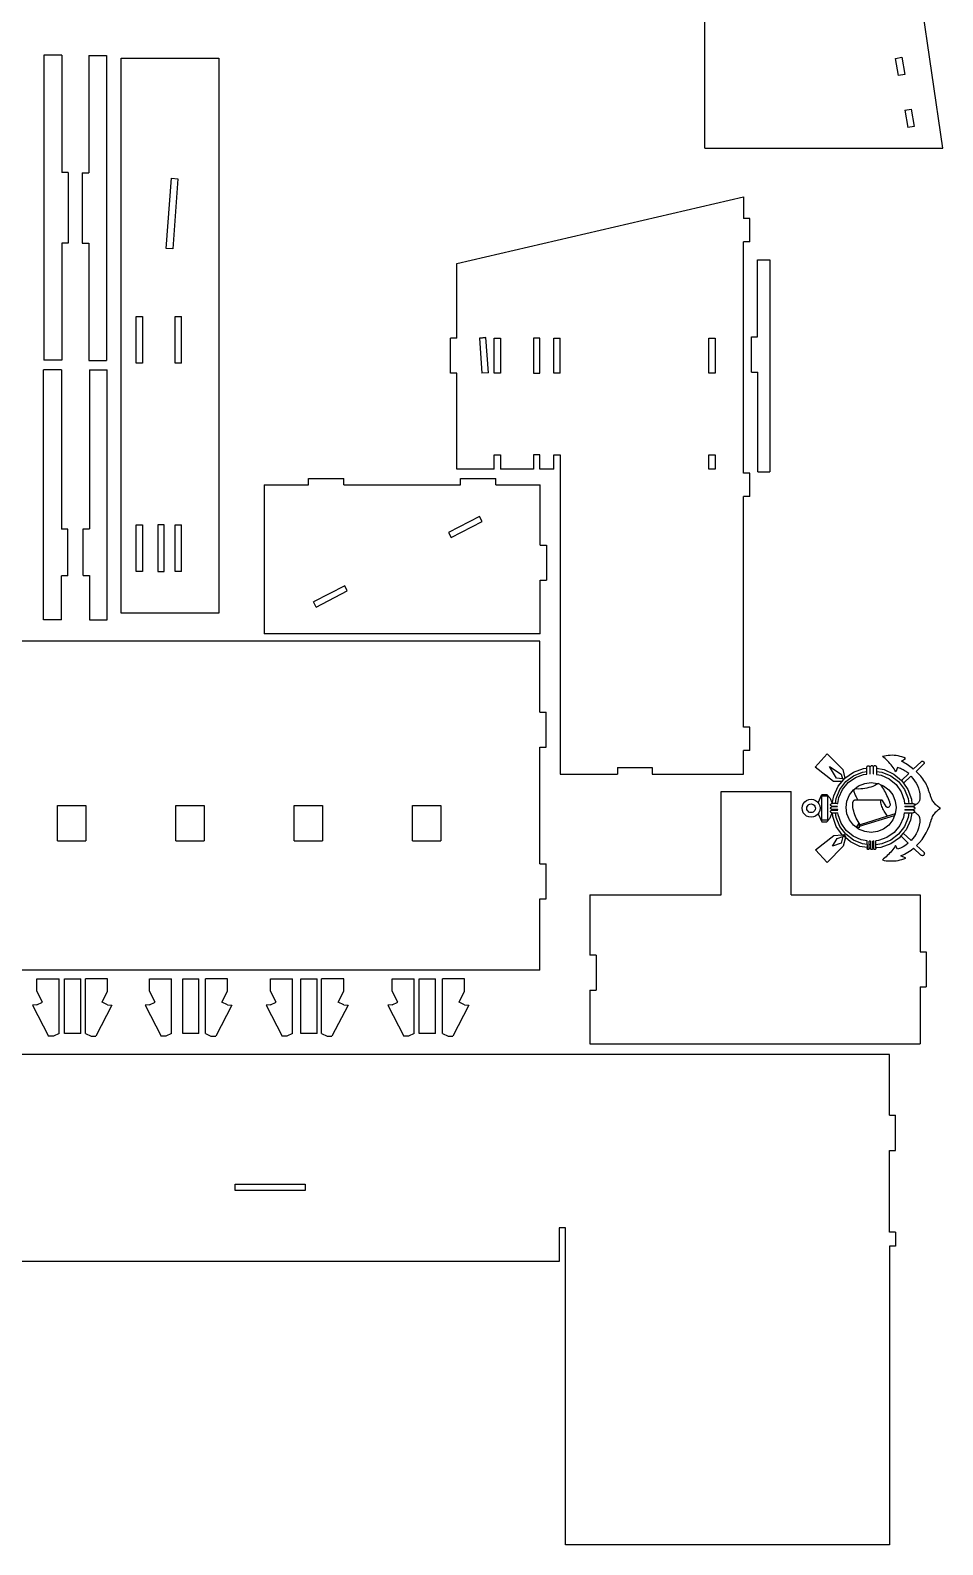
# Model space of a CAD drawing. Extents: x -1378 to 1378, y -734 to 734.
# Drawn here: x 457 to 765, y -39 to 472 of the extents above; entities that cross this region are included whole.
import ezdxf

# ---------------------------------------------------------------- set-up
doc = ezdxf.new("R2010")
doc.units = 0
doc.header["$MEASUREMENT"] = 0
doc.layers.get('0').update_dxf_attribs({"linetype": 'CONTINUOUS'})

msp = doc.modelspace()

# ---------------------------------------------------------------- linework, layer by layer
for p, q in [((764.79, 431.86), (724.47, 710.81)), ((684.57, 431.86), (684.57, 613.04)), ((467.7, 463.16), (461.65, 463.16)), ((461.65, 463.16), (461.65, 360.29)), ((467.7, 463.16), (467.7, 423.56)), ((476.8, 463.08), (476.8, 423.47)), ((476.8, 463.08), (482.84, 463.08)), ((482.84, 463.08), (482.84, 360.21)), ((487.76, 274.95), (487.76, 462.21)), ((487.76, 462.21), (520.73, 462.21)), ((520.73, 462.21), (520.73, 274.95)), ((748.91, 462.11), (751.02, 462.49)), ((749.94, 456.27), (748.91, 462.11)), ((751.02, 462.49), (752.06, 456.65)), ((752.06, 456.65), (749.94, 456.27)), ((752.01, 444.6), (754.12, 444.97)), ((752.01, 444.6), (753.05, 438.76)), ((754.12, 444.97), (755.16, 439.14)), ((755.16, 439.14), (753.05, 438.76)), ((684.57, 431.86), (764.79, 431.86)), ((469.84, 423.56), (467.7, 423.56)), ((469.84, 423.56), (469.84, 399.81)), ((474.66, 423.47), (474.66, 399.73)), ((474.66, 423.47), (476.8, 423.47)), ((502.97, 397.96), (504.71, 421.64)), ((504.71, 421.64), (506.89, 421.48)), ((506.89, 421.48), (505.15, 397.8)), ((600.96, 392.9), (697.66, 415.42)), ((697.66, 415.42), (697.66, 408.04)), ((699.75, 408.04), (697.66, 408.04)), ((699.75, 400.17), (699.75, 408.04)), ((469.84, 399.81), (467.7, 399.81)), ((467.7, 399.81), (467.7, 360.29)), ((474.66, 399.73), (476.8, 399.73)), ((476.8, 399.73), (476.8, 360.21)), ((697.66, 322.2), (697.66, 400.17)), ((699.75, 400.17), (697.66, 400.17)), ((505.15, 397.8), (502.97, 397.96)), ((702.36, 394.11), (706.45, 394.11)), ((702.39, 368.14), (702.36, 394.11)), ((706.45, 394.11), (706.45, 322.6)), ((600.96, 367.73), (600.96, 392.9)), ((492.79, 359.28), (492.79, 375)), ((492.79, 375), (494.91, 375)), ((494.91, 375), (494.91, 359.28)), ((505.98, 359.28), (505.98, 375)), ((505.98, 375), (508.11, 375)), ((508.11, 359.28), (508.11, 375)), ((700.36, 356.24), (700.35, 368.14)), ((700.35, 368.14), (702.39, 368.14)), ((600.96, 367.73), (598.83, 367.73)), ((598.83, 355.86), (598.83, 367.73)), ((610.73, 367.88), (608.55, 367.72)), ((608.55, 367.72), (610.73, 367.88)), ((608.55, 367.72), (609.42, 355.85)), ((611.6, 356.01), (610.73, 367.88)), ((610.73, 367.88), (610.73, 367.88)), ((613.58, 355.86), (613.58, 367.73)), ((613.58, 367.73), (615.7, 367.73)), ((615.7, 367.73), (615.7, 355.86)), ((628.9, 367.73), (626.77, 367.73)), ((626.77, 367.73), (626.77, 355.86)), ((628.9, 355.86), (628.9, 367.73)), ((633.67, 355.86), (633.67, 367.73)), ((633.67, 367.73), (635.81, 367.73)), ((635.81, 355.86), (635.81, 367.73)), ((685.95, 355.86), (685.95, 367.73)), ((685.95, 367.73), (688.05, 367.73)), ((688.05, 367.73), (688.05, 355.86)), ((467.7, 360.29), (461.65, 360.29)), ((476.8, 360.21), (482.84, 360.21)), ((494.91, 359.28), (492.79, 359.28)), ((508.11, 359.28), (505.98, 359.28)), ((467.59, 356.98), (461.54, 356.98)), ((461.54, 272.65), (461.54, 356.98)), ((467.59, 356.98), (467.59, 303.29)), ((477.05, 357.03), (477.05, 303.33)), ((477.05, 357.03), (483.09, 357.03)), ((483.09, 272.69), (483.09, 357.03)), ((600.96, 355.86), (598.83, 355.86)), ((600.96, 323.55), (600.96, 355.86)), ((611.6, 356.01), (609.42, 355.85)), ((615.7, 355.86), (613.58, 355.86)), ((626.77, 355.86), (628.9, 355.86)), ((635.81, 355.86), (633.67, 355.86)), ((688.05, 355.86), (685.95, 355.86)), ((700.36, 356.24), (702.44, 356.24)), ((702.49, 322.6), (702.44, 356.24)), ((613.58, 323.55), (613.58, 328.29)), ((613.58, 328.29), (615.7, 328.29)), ((615.7, 328.29), (615.7, 323.55)), ((628.9, 328.29), (626.77, 328.29)), ((626.77, 328.29), (626.77, 323.55)), ((628.9, 323.55), (628.9, 328.29)), ((633.67, 328.29), (635.81, 328.29)), ((633.67, 323.55), (633.67, 328.29)), ((635.81, 328.29), (635.81, 220.62)), ((685.95, 323.55), (685.95, 328.29)), ((685.95, 328.29), (688.05, 328.29)), ((688.05, 328.29), (688.05, 323.55)), ((613.58, 323.55), (600.96, 323.55)), ((626.77, 323.55), (615.7, 323.55)), ((633.67, 323.55), (628.9, 323.55)), ((688.05, 323.55), (685.95, 323.55)), ((699.75, 322.2), (697.66, 322.2)), ((699.75, 314.33), (699.75, 322.2)), ((702.45, 322.6), (702.49, 322.6)), ((702.49, 322.6), (706.45, 322.6)), ((535.98, 318.24), (550.93, 318.24)), ((535.98, 318.24), (535.98, 267.95)), ((550.93, 318.24), (550.93, 320.37)), ((550.93, 320.37), (562.79, 320.37)), ((562.79, 318.24), (562.79, 320.37)), ((562.79, 318.24), (602.2, 318.24)), ((602.2, 318.24), (602.2, 320.37)), ((602.2, 320.37), (614.07, 320.37)), ((614.07, 318.24), (614.07, 320.37)), ((614.07, 318.24), (629.01, 318.24)), ((629.01, 297.83), (629.01, 318.24)), ((697.66, 236.51), (697.66, 314.33)), ((699.75, 314.33), (697.66, 314.33)), ((608.63, 307.58), (598.13, 302.17)), ((609.52, 305.86), (608.63, 307.58)), ((469.72, 303.29), (467.59, 303.29)), ((469.72, 287.57), (469.72, 303.29)), ((474.91, 303.33), (477.05, 303.33)), ((474.91, 287.61), (474.91, 303.33)), ((492.79, 288.98), (492.79, 304.7)), ((492.79, 304.7), (494.91, 304.7)), ((494.91, 304.7), (494.91, 288.98)), ((500.09, 304.7), (500.09, 288.98)), ((502.27, 304.7), (500.09, 304.7)), ((502.27, 288.98), (502.27, 304.7)), ((505.98, 288.98), (505.98, 304.7)), ((505.98, 304.7), (508.11, 304.7)), ((508.11, 288.98), (508.11, 304.7)), ((598.13, 302.17), (599.02, 300.44)), ((599.02, 300.44), (609.52, 305.86)), ((629.01, 297.83), (631.22, 297.83)), ((631.22, 297.83), (631.22, 286.02)), ((469.72, 287.57), (467.59, 287.57)), ((467.59, 272.65), (467.59, 287.57)), ((474.91, 287.61), (477.05, 287.61)), ((477.05, 287.61), (477.05, 272.69)), ((494.91, 288.98), (492.79, 288.98)), ((500.09, 288.98), (502.27, 288.98)), ((508.11, 288.98), (505.98, 288.98)), ((563.13, 284.12), (552.64, 278.71)), ((553.52, 276.99), (564.02, 282.4)), ((564.02, 282.4), (563.13, 284.12)), ((629.01, 267.95), (629.01, 286.02)), ((629.01, 286.02), (631.22, 286.02)), ((553.52, 276.99), (552.64, 278.71)), ((467.59, 272.65), (461.54, 272.65)), ((477.05, 272.69), (483.09, 272.69)), ((520.73, 274.95), (487.76, 274.95)), ((629.01, 267.95), (535.98, 267.95)), ((628.95, 265.5), (315.66, 265.5)), ((628.95, 241.51), (628.95, 265.5)), ((628.95, 241.51), (631.08, 241.51)), ((631.08, 229.7), (631.08, 241.51)), ((699.75, 236.51), (697.66, 236.51)), ((699.75, 228.56), (699.75, 236.51)), ((628.95, 229.7), (631.08, 229.7)), ((628.95, 190.32), (628.95, 229.7)), ((697.66, 220.62), (697.66, 228.56)), ((699.75, 228.56), (697.66, 228.56)), ((721.77, 222.92), (725.86, 227.42)), ((725.86, 227.42), (731.08, 222.13)), ((745.12, 226.71), (744.47, 226.55)), ((744.93, 226.21), (744.47, 226.55)), ((745.38, 225.85), (744.93, 226.21)), ((745.77, 226.83), (745.12, 226.71)), ((745.81, 225.47), (745.38, 225.85)), ((746.44, 226.91), (745.77, 226.83)), ((746.23, 225.07), (745.81, 225.47)), ((746.64, 224.66), (746.23, 225.07)), ((747.1, 226.95), (746.44, 226.91)), ((747.77, 226.96), (747.1, 226.95)), ((748.44, 226.92), (747.77, 226.96)), ((749.1, 226.85), (748.44, 226.92)), ((749.76, 226.73), (749.1, 226.85)), ((750.41, 226.58), (749.76, 226.73)), ((751.05, 226.4), (750.41, 226.58)), ((750.85, 225.03), (752.3, 225.91)), ((751.34, 224.76), (750.85, 225.03)), ((751.68, 226.17), (751.05, 226.4)), ((752.3, 225.91), (751.68, 226.17)), ((757.53, 224.81), (757.65, 224.9)), ((757.65, 224.9), (757.8, 224.96)), ((757.8, 224.96), (757.96, 224.97)), ((757.96, 224.97), (758.11, 224.95)), ((758.11, 224.95), (758.26, 224.89)), ((758.26, 224.89), (758.38, 224.79)), ((635.81, 220.62), (655.08, 220.62)), ((655.08, 222.82), (666.82, 222.82)), ((655.08, 222.82), (655.08, 220.62)), ((666.82, 222.82), (666.82, 220.62)), ((666.82, 220.62), (697.66, 220.62)), ((728.01, 218.18), (721.77, 222.92)), ((726.57, 223.16), (730.52, 220.62)), ((728.99, 219.22), (726.57, 223.16)), ((730.52, 220.62), (730.98, 219.06)), ((731.08, 222.13), (731.79, 219.2)), ((731.83, 219.23), (734.74, 221.27)), ((732.13, 218.07), (734.72, 220.06)), ((734.72, 220.06), (737.75, 221.31)), ((734.74, 221.27), (738.07, 222.48)), ((735.35, 219.46), (738.14, 220.49)), ((737.75, 221.31), (739.24, 221.51)), ((738.07, 222.48), (739.24, 222.58)), ((738.14, 220.49), (739.24, 220.59)), ((739.24, 222.96), (739.25, 223.08)), ((739.24, 222.58), (739.24, 222.96)), ((739.24, 221.51), (739.24, 222.58)), ((739.24, 220.59), (739.24, 221.51)), ((739.25, 223.08), (739.3, 223.19)), ((739.3, 223.19), (739.38, 223.29)), ((739.38, 223.29), (739.48, 223.37)), ((739.48, 223.37), (739.59, 223.42)), ((739.59, 223.42), (739.71, 223.43)), ((739.71, 223.43), (739.84, 223.42)), ((739.84, 223.42), (739.95, 223.37)), ((739.95, 223.37), (740.05, 223.29)), ((740.05, 223.29), (740.13, 223.19)), ((740.13, 223.19), (740.17, 223.08)), ((740.17, 223.08), (740.19, 222.96)), ((740.19, 222.96), (740.19, 222.66)), ((740.19, 222.66), (740.39, 222.67)), ((740.19, 222.66), (740.19, 221.63)), ((740.19, 221.63), (740.39, 221.66)), ((740.19, 221.63), (740.19, 220.68)), ((740.19, 220.68), (740.39, 220.7)), ((740.39, 223.02), (740.41, 223.14)), ((740.39, 222.67), (740.39, 223.02)), ((740.39, 221.66), (740.39, 222.67)), ((740.39, 220.7), (740.39, 221.66)), ((740.41, 223.14), (740.46, 223.25)), ((740.46, 223.25), (740.53, 223.35)), ((740.53, 223.35), (740.63, 223.43)), ((740.63, 223.43), (740.75, 223.48)), ((740.75, 223.48), (740.87, 223.49)), ((740.87, 223.49), (740.99, 223.48)), ((740.99, 223.48), (741.11, 223.43)), ((741.11, 223.43), (741.2, 223.35)), ((741.2, 223.35), (741.28, 223.25)), ((741.28, 223.25), (741.33, 223.14)), ((741.33, 223.14), (741.34, 223.02)), ((741.34, 223.02), (741.34, 222.76)), ((741.34, 222.76), (741.48, 222.77)), ((741.34, 222.76), (741.34, 221.69)), ((741.34, 221.69), (741.34, 220.73)), ((741.34, 221.69), (741.48, 221.68)), ((741.34, 220.73), (741.48, 220.7)), ((741.34, 220.73), (741.34, 220.7)), ((741.48, 223.02), (741.49, 223.14)), ((741.48, 222.77), (741.48, 223.02)), ((741.48, 221.68), (741.48, 222.77)), ((741.48, 220.7), (741.48, 221.68)), ((741.49, 223.14), (741.54, 223.25)), ((741.54, 223.25), (741.62, 223.35)), ((741.62, 223.35), (741.71, 223.43)), ((741.71, 223.43), (741.83, 223.48)), ((741.83, 223.48), (741.95, 223.49)), ((741.95, 223.49), (742.07, 223.48)), ((742.07, 223.48), (742.19, 223.43)), ((742.19, 223.43), (742.29, 223.35)), ((742.29, 223.35), (742.36, 223.25)), ((742.36, 223.25), (742.41, 223.14)), ((742.41, 223.14), (742.43, 223.02)), ((742.43, 223.02), (742.43, 222.63)), ((742.43, 222.63), (742.43, 221.55)), ((742.43, 222.63), (745.11, 222.16)), ((742.43, 221.55), (742.43, 220.54)), ((742.43, 221.55), (744.24, 221.31)), ((742.43, 220.54), (744.05, 220.26)), ((744.05, 220.26), (746.76, 219.01)), ((744.24, 221.31), (747.27, 220.06)), ((745.11, 222.16), (748.32, 220.65)), ((747.02, 224.24), (746.64, 224.66)), ((747.4, 223.8), (747.02, 224.24)), ((747.27, 220.06), (749.87, 218.07)), ((747.75, 223.34), (747.4, 223.8)), ((748.09, 222.87), (747.75, 223.34)), ((748.4, 222.39), (748.09, 222.87)), ((748.32, 220.65), (750.87, 218.51)), ((748.7, 221.9), (748.4, 222.39)), ((748.98, 221.4), (748.7, 221.9)), ((749.5, 222.82), (748.98, 221.4)), ((749.85, 222.72), (749.5, 222.82)), ((750.19, 222.6), (749.85, 222.72)), ((750.53, 222.47), (750.19, 222.6)), ((750.86, 222.33), (750.53, 222.47)), ((751.19, 222.18), (750.86, 222.33)), ((753.33, 220.84), (750.87, 218.51)), ((751.51, 222.02), (751.19, 222.18)), ((751.82, 224.47), (751.34, 224.76)), ((751.83, 221.85), (751.51, 222.02)), ((751.61, 217.55), (754.1, 219.91)), ((752.29, 224.17), (751.82, 224.47)), ((752.14, 221.66), (751.83, 221.85)), ((752.45, 221.47), (752.14, 221.66)), ((752.76, 223.86), (752.29, 224.17)), ((752.75, 221.27), (752.45, 221.47)), ((753.04, 221.06), (752.75, 221.27)), ((753.22, 223.55), (752.76, 223.86)), ((753.33, 220.84), (753.04, 221.06)), ((753.68, 223.23), (753.22, 223.55)), ((754.13, 222.89), (753.68, 223.23)), ((754.1, 219.91), (754.16, 219.86)), ((754.57, 222.55), (754.13, 222.89)), ((754.16, 219.86), (754.77, 219.14)), ((754.88, 222.31), (754.57, 222.55)), ((757.53, 224.81), (754.88, 222.31)), ((755.81, 221.52), (758.35, 223.93)), ((755.86, 221.48), (755.81, 221.52)), ((756.27, 221.1), (755.86, 221.48)), ((756.68, 220.71), (756.27, 221.1)), ((757.08, 220.3), (756.68, 220.71)), ((757.45, 219.87), (757.08, 220.3)), ((757.81, 219.43), (757.45, 219.87)), ((758.45, 224.06), (758.35, 223.93)), ((758.38, 224.79), (758.47, 224.66)), ((758.52, 224.2), (758.45, 224.06)), ((758.47, 224.66), (758.53, 224.51)), ((758.54, 224.36), (758.52, 224.2)), ((758.53, 224.51), (758.54, 224.36)), ((690.1, 214.71), (713.67, 214.71)), ((690.1, 179.91), (690.1, 214.71)), ((713.67, 179.91), (713.67, 214.71)), ((730.94, 218.18), (728.01, 218.18)), ((728.03, 213.3), (729.54, 216.52)), ((728.88, 212.44), (730.13, 215.47)), ((730.98, 219.06), (728.99, 219.22)), ((729.54, 216.52), (730.94, 218.18)), ((729.76, 212.75), (731.01, 215.45)), ((730.13, 215.47), (732.13, 218.07)), ((730.94, 218.18), (731.79, 219.2)), ((731.01, 215.45), (732.91, 217.74)), ((731.79, 219.2), (731.83, 219.23)), ((732.91, 217.74), (735.35, 219.46)), ((733.36, 213.57), (734.7, 215.32)), ((734.7, 215.32), (735.14, 215.66)), ((734.7, 215.32), (734.79, 215.02)), ((734.79, 215.02), (734.88, 214.72)), ((734.88, 214.72), (734.98, 214.43)), ((735.14, 215.66), (736.45, 216.66)), ((735.83, 215.6), (735.14, 215.66)), ((736.52, 215.59), (735.83, 215.6)), ((736.45, 216.66), (738.48, 217.5)), ((737.21, 215.61), (736.52, 215.59)), ((737.9, 215.66), (737.21, 215.61)), ((738.58, 215.76), (737.9, 215.66)), ((738.48, 217.5), (740.66, 217.79)), ((739.26, 215.89), (738.58, 215.76)), ((739.93, 216.05), (739.26, 215.89)), ((740.59, 216.25), (739.93, 216.05)), ((741.24, 216.49), (740.59, 216.25)), ((740.66, 217.79), (742.84, 217.5)), ((741.87, 216.76), (741.24, 216.49)), ((742.49, 217.06), (741.87, 216.76)), ((743.09, 217.4), (742.49, 217.06)), ((742.84, 217.5), (743.09, 217.4)), ((743.09, 217.4), (743.93, 217.05)), ((743.93, 217.05), (744.88, 216.66)), ((744.26, 216.55), (743.93, 217.05)), ((744.58, 216.04), (744.26, 216.55)), ((744.89, 215.52), (744.58, 216.04)), ((744.88, 216.66), (746.62, 215.32)), ((745.18, 215), (744.89, 215.52)), ((745.46, 214.47), (745.18, 215)), ((746.62, 215.32), (747.96, 213.57)), ((746.76, 219.01), (749.05, 217.11)), ((749.05, 217.11), (750.77, 214.67)), ((749.87, 218.07), (751.86, 215.47)), ((750.77, 214.67), (751.8, 211.88)), ((750.87, 218.51), (751.04, 218.37)), ((751.04, 218.37), (751.61, 217.55)), ((751.61, 217.55), (753.07, 215.45)), ((751.86, 215.47), (753.12, 212.44)), ((753.07, 215.45), (754.28, 212.12)), ((754.77, 219.14), (755.32, 218.37)), ((755.32, 218.37), (755.81, 217.57)), ((755.81, 217.57), (756.24, 216.72)), ((756.24, 216.72), (756.59, 215.84)), ((756.59, 215.84), (756.87, 214.94)), ((756.87, 214.94), (756.93, 214.7)), ((756.93, 214.7), (756.99, 214.46)), ((758.15, 218.98), (757.81, 219.43)), ((758.47, 218.51), (758.15, 218.98)), ((758.77, 218.03), (758.47, 218.51)), ((759.05, 217.53), (758.77, 218.03)), ((759.31, 217.03), (759.05, 217.53)), ((759.55, 216.51), (759.31, 217.03)), ((759.77, 215.99), (759.55, 216.51)), ((759.96, 215.45), (759.77, 215.99)), ((760.05, 215.18), (759.96, 215.45)), ((760.15, 214.9), (760.05, 215.18)), ((760.24, 214.63), (760.15, 214.9)), ((760.34, 214.35), (760.24, 214.63)), ((466.31, 210.01), (475.85, 210.01)), ((466.31, 198.08), (466.31, 210.01)), ((475.85, 210.01), (475.85, 198.08)), ((506.2, 198.08), (506.2, 210.01)), ((506.2, 210.01), (515.74, 210.01)), ((515.74, 210.01), (515.74, 198.08)), ((546.08, 198.08), (546.08, 210.01)), ((546.08, 210.01), (555.62, 210.01)), ((555.62, 210.01), (555.62, 198.08)), ((585.96, 198.08), (585.96, 210.01)), ((585.96, 210.01), (595.5, 210.01)), ((595.5, 210.01), (595.5, 198.08)), ((717.37, 209.11), (717.48, 209.89)), ((717.48, 209.89), (717.78, 210.63)), ((717.78, 210.63), (718.27, 211.26)), ((718.27, 211.26), (718.9, 211.74)), ((718.9, 211.74), (719.63, 212.05)), ((719, 209.49), (719.15, 209.84)), ((719.15, 209.84), (719.38, 210.15)), ((719.38, 210.15), (719.68, 210.38)), ((719.63, 212.05), (720.42, 212.15)), ((719.68, 210.38), (720.04, 210.53)), ((720.04, 210.53), (720.42, 210.58)), ((720.42, 212.15), (721.21, 212.05)), ((720.42, 210.58), (720.8, 210.53)), ((720.8, 210.53), (721.16, 210.38)), ((721.16, 210.38), (721.46, 210.15)), ((721.21, 212.05), (721.94, 211.74)), ((721.46, 210.15), (721.69, 209.84)), ((721.69, 209.84), (721.84, 209.49)), ((721.94, 211.74), (722.57, 211.26)), ((722.57, 211.26), (722.82, 210.94)), ((722.82, 210.94), (723.99, 213.76)), ((722.82, 210.94), (723.06, 210.63)), ((723.06, 210.63), (723.36, 209.89)), ((723.36, 209.89), (723.47, 209.11)), ((723.99, 213.76), (725.73, 213.76)), ((724.04, 213.25), (725.98, 213.25)), ((724.04, 205.03), (724.04, 213.25)), ((725.73, 213.76), (725.94, 213.55)), ((725.94, 213.55), (726.14, 213.33)), ((725.98, 213.25), (725.98, 205.03)), ((726.14, 213.33), (726.33, 213.11)), ((726.33, 213.11), (726.51, 212.87)), ((726.51, 212.87), (726.68, 212.63)), ((726.68, 212.63), (726.83, 212.37)), ((726.83, 212.37), (726.97, 212.11)), ((726.97, 212.11), (727.1, 211.84)), ((726.99, 210.3), (727.01, 210.41)), ((726.99, 210.18), (726.99, 210.3)), ((727.03, 210.06), (726.99, 210.18)), ((727.01, 210.41), (727.06, 210.52)), ((727.1, 209.96), (727.03, 210.06)), ((727.06, 210.52), (727.14, 210.61)), ((727.1, 211.84), (727.21, 211.57)), ((727.19, 209.88), (727.1, 209.96)), ((727.1, 209.43), (727.18, 209.49)), ((727.14, 210.61), (727.24, 210.68)), ((727.18, 209.49), (727.28, 209.53)), ((727.29, 209.83), (727.19, 209.88)), ((727.21, 211.57), (727.31, 211.29)), ((727.24, 210.68), (727.35, 210.72)), ((727.28, 209.53), (727.38, 209.55)), ((727.41, 209.81), (727.29, 209.83)), ((727.31, 211.29), (727.4, 211.01)), ((727.35, 210.72), (727.47, 210.72)), ((727.41, 209.81), (727.38, 209.55)), ((728.5, 209.59), (727.38, 209.55)), ((727.4, 211.01), (727.47, 210.72)), ((727.41, 209.81), (728.53, 209.81)), ((727.57, 210.72), (727.47, 210.72)), ((727.57, 210.72), (728.03, 213.3)), ((728.65, 210.67), (727.57, 210.72)), ((728.5, 209.59), (728.53, 209.81)), ((729.27, 209.62), (728.5, 209.59)), ((728.53, 209.81), (729.26, 209.81)), ((728.65, 210.67), (728.88, 212.44)), ((729.26, 210.65), (728.65, 210.67)), ((729.26, 210.65), (729.4, 210.65)), ((729.27, 209.62), (729.26, 209.81)), ((729.4, 210.65), (729.76, 212.75)), ((732.24, 209.36), (732.52, 211.54)), ((732.52, 211.54), (733.36, 213.57)), ((734.44, 210.8), (734.45, 210.93)), ((734.44, 210.68), (734.44, 210.8)), ((734.47, 210.04), (734.44, 210.68)), ((734.45, 210.93), (734.48, 211.05)), ((734.53, 209.4), (734.47, 210.04)), ((734.48, 211.05), (734.51, 211.17)), ((734.51, 211.17), (734.56, 211.28)), ((734.56, 211.28), (734.62, 211.39)), ((734.62, 211.39), (734.69, 211.5)), ((734.69, 211.5), (734.76, 211.6)), ((734.76, 211.6), (734.85, 211.69)), ((734.85, 211.69), (734.94, 211.77)), ((734.94, 211.77), (735.04, 211.85)), ((734.98, 214.43), (735.08, 214.14)), ((735.04, 211.85), (735.14, 211.91)), ((735.08, 214.14), (735.19, 213.85)), ((735.14, 211.91), (736.16, 211.91)), ((735.19, 213.85), (735.31, 213.56)), ((735.31, 213.56), (735.44, 213.28)), ((735.44, 213.28), (735.57, 213)), ((735.57, 213), (735.71, 212.72)), ((735.71, 212.72), (735.85, 212.45)), ((735.85, 212.45), (736, 212.18)), ((736, 212.18), (736.16, 211.91)), ((736.16, 211.91), (743.93, 211.91)), ((743.88, 211.59), (743.89, 211.67)), ((743.88, 211.5), (743.88, 211.59)), ((743.88, 211.42), (743.88, 211.5)), ((743.88, 211.34), (743.88, 211.42)), ((743.88, 211.26), (743.88, 211.34)), ((743.89, 211.17), (743.88, 211.26)), ((743.89, 211.67), (743.9, 211.75)), ((743.9, 211.09), (743.89, 211.17)), ((743.9, 211.75), (743.92, 211.83)), ((743.92, 211.01), (743.9, 211.09)), ((743.92, 211.83), (743.93, 211.91)), ((743.93, 210.93), (743.92, 211.01)), ((743.93, 211.91), (743.98, 211.94)), ((744.04, 210.51), (743.93, 210.93)), ((743.98, 211.94), (744.03, 211.96)), ((744.03, 211.96), (744.08, 211.97)), ((744.16, 210.1), (744.04, 210.51)), ((744.08, 211.97), (744.13, 211.97)), ((744.13, 211.97), (744.19, 211.96)), ((744.3, 209.7), (744.16, 210.1)), ((744.19, 211.96), (744.24, 211.95)), ((744.24, 211.95), (744.28, 211.92)), ((744.28, 211.92), (744.32, 211.89)), ((744.46, 209.3), (744.3, 209.7)), ((744.32, 211.89), (744.36, 211.85)), ((744.36, 211.85), (744.39, 211.8)), ((744.39, 211.8), (744.41, 211.75)), ((744.41, 211.75), (744.42, 211.7)), ((744.42, 211.7), (745.66, 209.71)), ((745.73, 213.94), (745.46, 214.47)), ((745.66, 209.71), (745.81, 209.59)), ((745.99, 213.4), (745.73, 213.94)), ((745.81, 209.59), (745.99, 209.51)), ((746.24, 212.85), (745.99, 213.4)), ((745.99, 209.51), (746.18, 209.46)), ((746.48, 212.3), (746.24, 212.85)), ((746.38, 209.46), (746.57, 209.51)), ((746.7, 211.74), (746.48, 212.3)), ((746.57, 209.51), (746.75, 209.59)), ((746.91, 211.18), (746.7, 211.74)), ((746.75, 209.59), (746.9, 209.71)), ((746.9, 209.71), (747.02, 209.86)), ((747.11, 210.62), (746.91, 211.18)), ((747.02, 209.86), (747.11, 210.04)), ((747.15, 210.43), (747.11, 210.62)), ((747.11, 210.04), (747.15, 210.23)), ((747.15, 210.23), (747.15, 210.43)), ((747.96, 213.57), (748.8, 211.54)), ((748.8, 211.54), (749.09, 209.36)), ((751.8, 211.88), (751.91, 210.61)), ((753.36, 210.61), (751.91, 210.61)), ((751.99, 209.76), (752.01, 209.53)), ((751.99, 209.76), (753.47, 209.76)), ((753.5, 209.53), (752.01, 209.53)), ((753.12, 212.44), (753.36, 210.61)), ((754.41, 210.61), (753.36, 210.61)), ((753.47, 209.76), (754.48, 209.76)), ((753.47, 209.76), (753.5, 209.53)), ((754.5, 209.53), (753.5, 209.53)), ((754.28, 212.12), (754.41, 210.61)), ((754.95, 210.61), (754.41, 210.61)), ((754.48, 209.76), (754.95, 209.76)), ((754.48, 209.76), (754.5, 209.53)), ((754.95, 209.53), (754.5, 209.53)), ((754.95, 210.61), (755.06, 210.59)), ((755.06, 209.78), (754.95, 209.76)), ((754.95, 209.53), (755.06, 209.52)), ((755.06, 210.59), (755.16, 210.55)), ((755.16, 209.82), (755.06, 209.78)), ((755.06, 209.52), (755.16, 209.48)), ((755.16, 210.55), (755.25, 210.48)), ((755.25, 209.89), (755.16, 209.82)), ((755.25, 210.48), (755.31, 210.4)), ((755.31, 209.97), (755.25, 209.89)), ((755.31, 210.4), (755.35, 210.29)), ((755.35, 210.07), (755.31, 209.97)), ((755.56, 210.34), (755.35, 210.29)), ((755.35, 210.29), (755.37, 210.18)), ((755.37, 210.18), (755.35, 210.07)), ((755.77, 210.41), (755.56, 210.34)), ((755.96, 210.5), (755.77, 210.41)), ((756.14, 210.61), (755.96, 210.5)), ((756.32, 210.73), (756.14, 210.61)), ((756.47, 210.88), (756.32, 210.73)), ((756.62, 211.04), (756.47, 210.88)), ((756.74, 211.21), (756.62, 211.04)), ((756.85, 211.4), (756.74, 211.21)), ((756.93, 211.6), (756.85, 211.4)), ((757, 211.8), (756.93, 211.6)), ((756.99, 214.46), (757.03, 214.22)), ((757.04, 212.01), (757, 211.8)), ((757.03, 214.22), (757.06, 213.97)), ((757.07, 212.25), (757.04, 212.01)), ((757.06, 213.97), (757.09, 213.73)), ((757.1, 212.5), (757.07, 212.25)), ((757.09, 213.73), (757.11, 213.48)), ((757.11, 212.74), (757.1, 212.5)), ((757.11, 213.48), (757.12, 213.24)), ((757.12, 212.99), (757.11, 212.74)), ((757.12, 213.24), (757.12, 212.99)), ((760.43, 214.08), (760.34, 214.35)), ((760.53, 213.8), (760.43, 214.08)), ((760.63, 213.53), (760.53, 213.8)), ((760.72, 213.26), (760.63, 213.53)), ((760.82, 212.98), (760.72, 213.26)), ((760.92, 212.71), (760.82, 212.98)), ((761.02, 212.43), (760.92, 212.71)), ((761.12, 212.16), (761.02, 212.43)), ((761.29, 211.84), (761.12, 212.16)), ((761.48, 211.53), (761.29, 211.84)), ((761.68, 211.23), (761.48, 211.53)), ((761.89, 210.94), (761.68, 211.23)), ((762.12, 210.66), (761.89, 210.94)), ((762.36, 210.4), (762.12, 210.66)), ((762.62, 210.14), (762.36, 210.4)), ((762.88, 209.89), (762.62, 210.14)), ((763.16, 209.66), (762.88, 209.89)), ((763.45, 209.44), (763.16, 209.66)), ((717.48, 208.32), (717.37, 209.11)), ((717.78, 207.58), (717.48, 208.32)), ((718.27, 206.95), (717.78, 207.58)), ((718.9, 206.47), (718.27, 206.95)), ((719.63, 206.16), (718.9, 206.47)), ((718.95, 209.11), (719, 209.49)), ((719, 208.73), (718.95, 209.11)), ((719.15, 208.37), (719, 208.73)), ((719.38, 208.07), (719.15, 208.37)), ((719.68, 207.83), (719.38, 208.07)), ((720.42, 206.06), (719.63, 206.16)), ((720.04, 207.69), (719.68, 207.83)), ((720.42, 207.64), (720.04, 207.69)), ((720.8, 207.69), (720.42, 207.64)), ((721.21, 206.16), (720.42, 206.06)), ((721.16, 207.83), (720.8, 207.69)), ((721.46, 208.07), (721.16, 207.83)), ((721.94, 206.47), (721.21, 206.16)), ((721.69, 208.37), (721.46, 208.07)), ((721.84, 208.73), (721.69, 208.37)), ((721.84, 209.49), (721.89, 209.11)), ((721.89, 209.11), (721.84, 208.73)), ((722.57, 206.95), (721.94, 206.47)), ((722.82, 207.27), (722.57, 206.95)), ((723.06, 207.58), (722.82, 207.27)), ((722.82, 207.27), (723.99, 204.5)), ((723.36, 208.32), (723.06, 207.58)), ((723.47, 209.11), (723.36, 208.32)), ((723.99, 204.5), (725.73, 204.5)), ((725.98, 205.03), (724.04, 205.03)), ((725.73, 204.5), (725.94, 204.71)), ((725.94, 204.71), (726.14, 204.93)), ((726.14, 204.93), (726.32, 205.17)), ((726.32, 205.17), (726.5, 205.4)), ((726.5, 205.4), (726.66, 205.65)), ((726.66, 205.65), (726.81, 205.91)), ((726.81, 205.91), (726.95, 206.17)), ((726.95, 206.17), (727.07, 206.44)), ((726.98, 209.15), (727, 209.25)), ((727, 209.04), (726.98, 209.15)), ((726.99, 208.01), (727.01, 208.12)), ((727.01, 207.89), (726.99, 208.01)), ((727, 209.25), (727.04, 209.35)), ((727.04, 208.95), (727, 209.04)), ((727.01, 208.12), (727.05, 208.23)), ((727.05, 207.79), (727.01, 207.89)), ((727.04, 209.35), (727.1, 209.43)), ((727.1, 208.86), (727.04, 208.95)), ((727.05, 208.23), (727.12, 208.32)), ((727.12, 207.7), (727.05, 207.79)), ((727.07, 206.44), (727.18, 206.72)), ((727.18, 208.8), (727.1, 208.86)), ((727.12, 208.32), (727.21, 208.39)), ((727.21, 207.63), (727.12, 207.7)), ((727.28, 208.76), (727.18, 208.8)), ((727.18, 206.72), (727.28, 207)), ((727.21, 208.39), (727.31, 208.43)), ((727.31, 207.59), (727.21, 207.63)), ((727.38, 208.75), (727.28, 208.76)), ((727.28, 207), (727.36, 207.28)), ((727.31, 208.43), (727.43, 208.44)), ((727.43, 207.57), (727.31, 207.59)), ((727.36, 207.28), (727.43, 207.57)), ((727.38, 208.75), (728.51, 208.75)), ((727.43, 208.44), (727.38, 208.75)), ((727.43, 208.44), (728.55, 208.44)), ((727.43, 207.57), (727.6, 207.57)), ((727.6, 207.57), (728.66, 207.57)), ((727.72, 206.27), (727.6, 207.57)), ((728.92, 202.93), (727.72, 206.27)), ((728.51, 208.75), (729.35, 208.75)), ((728.55, 208.44), (728.51, 208.75)), ((728.55, 208.44), (729.38, 208.44)), ((728.88, 205.95), (728.66, 207.57)), ((728.66, 207.57), (729.46, 207.57)), ((730.13, 202.92), (728.88, 205.95)), ((729.38, 208.44), (729.35, 208.75)), ((729.53, 206.84), (729.46, 207.57)), ((730.56, 204.04), (729.53, 206.84)), ((732.52, 207.18), (732.24, 209.36)), ((733.36, 205.15), (732.52, 207.18)), ((734.7, 203.4), (733.36, 205.15)), ((734.63, 208.76), (734.53, 209.4)), ((734.77, 208.13), (734.63, 208.76)), ((734.94, 207.51), (734.77, 208.13)), ((735.14, 206.9), (734.94, 207.51)), ((735.37, 206.31), (735.14, 206.9)), ((735.64, 205.72), (735.37, 206.31)), ((735.94, 205.15), (735.64, 205.72)), ((736.26, 204.6), (735.94, 205.15)), ((736.62, 204.07), (736.26, 204.6)), ((736.77, 203), (748.57, 206.62)), ((746.23, 206.39), (737.01, 203.55)), ((744.63, 208.91), (744.46, 209.3)), ((744.82, 208.52), (744.63, 208.91)), ((745.02, 208.15), (744.82, 208.52)), ((745.23, 207.78), (745.02, 208.15)), ((745.46, 207.41), (745.23, 207.78)), ((745.71, 207.06), (745.46, 207.41)), ((745.96, 206.72), (745.71, 207.06)), ((746.23, 206.39), (745.96, 206.72)), ((746.18, 209.46), (746.38, 209.46)), ((748.8, 207.18), (746.23, 206.39)), ((747.96, 205.15), (746.62, 203.4)), ((748.57, 206.62), (747.96, 205.15)), ((748.8, 207.18), (748.57, 206.62)), ((749.09, 209.36), (748.8, 207.18)), ((751.56, 205.97), (750.32, 203.27)), ((751.84, 207.6), (751.56, 205.97)), ((751.84, 207.6), (753.33, 207.6)), ((753.12, 205.95), (751.86, 202.92)), ((752.03, 208.69), (751.99, 208.45)), ((753.45, 208.45), (751.99, 208.45)), ((752.03, 208.69), (753.48, 208.69)), ((753.96, 205.08), (752.46, 201.87)), ((753.33, 207.6), (753.12, 205.95)), ((753.33, 207.6), (754.41, 207.6)), ((753.48, 208.69), (753.45, 208.45)), ((754.56, 208.45), (753.45, 208.45)), ((753.48, 208.69), (754.57, 208.69)), ((754.41, 207.6), (753.96, 205.08)), ((754.41, 207.6), (754.86, 207.6)), ((754.58, 208.58), (754.56, 208.45)), ((754.86, 208.45), (754.56, 208.45)), ((754.57, 208.69), (754.95, 208.69)), ((754.57, 208.69), (754.58, 208.58)), ((754.86, 208.45), (754.97, 208.43)), ((754.97, 207.61), (754.86, 207.6)), ((755.06, 208.7), (754.95, 208.69)), ((754.97, 208.43), (755.07, 208.39)), ((755.07, 207.66), (754.97, 207.61)), ((755.16, 208.74), (755.06, 208.7)), ((755.07, 208.39), (755.16, 208.32)), ((755.16, 207.72), (755.07, 207.66)), ((755.16, 209.48), (755.25, 209.41)), ((755.25, 208.81), (755.16, 208.74)), ((755.16, 208.32), (755.23, 208.23)), ((755.23, 207.81), (755.16, 207.72)), ((755.23, 208.23), (755.27, 208.13)), ((755.27, 207.91), (755.23, 207.81)), ((755.25, 209.41), (755.31, 209.32)), ((755.31, 208.9), (755.25, 208.81)), ((755.27, 208.13), (755.28, 208.02)), ((755.28, 208.02), (755.27, 207.91)), ((755.27, 207.91), (755.41, 207.8)), ((755.31, 209.32), (755.35, 209.22)), ((755.35, 209), (755.31, 208.9)), ((755.35, 209.22), (755.37, 209.11)), ((755.37, 209.11), (755.35, 209)), ((755.41, 207.8), (755.55, 207.68)), ((755.55, 207.68), (755.69, 207.56)), ((755.69, 207.56), (755.83, 207.44)), ((755.83, 207.44), (755.96, 207.32)), ((755.96, 207.32), (756.1, 207.2)), ((756.1, 207.2), (756.23, 207.07)), ((756.23, 207.07), (756.36, 206.94)), ((756.36, 206.94), (756.49, 206.81)), ((756.49, 206.81), (756.61, 206.68)), ((756.61, 206.68), (756.74, 206.54)), ((756.74, 206.54), (756.86, 206.41)), ((756.86, 206.41), (756.91, 206.25)), ((757.05, 204.4), (756.87, 203.38)), ((756.91, 206.25), (756.95, 206.08)), ((756.95, 206.08), (756.99, 205.92)), ((756.99, 205.92), (757.02, 205.75)), ((757.02, 205.75), (757.04, 205.58)), ((757.04, 205.58), (757.06, 205.42)), ((757.07, 204.57), (757.05, 204.4)), ((757.06, 205.42), (757.08, 205.25)), ((757.08, 204.74), (757.07, 204.57)), ((757.08, 205.25), (757.08, 205.08)), ((757.08, 205.08), (757.08, 204.91)), ((757.08, 204.91), (757.08, 204.74)), ((760.32, 203.16), (760.72, 204.4)), ((760.72, 204.4), (760.74, 204.5)), ((760.74, 204.5), (760.77, 204.6)), ((760.77, 204.6), (760.8, 204.69)), ((760.8, 204.69), (760.83, 204.79)), ((760.83, 204.79), (760.86, 204.89)), ((760.86, 204.89), (760.89, 204.98)), ((760.89, 204.98), (760.92, 205.08)), ((760.92, 205.08), (760.96, 205.17)), ((760.96, 205.17), (760.99, 205.27)), ((760.99, 205.27), (761.02, 205.37)), ((761.02, 205.37), (761.05, 205.46)), ((761.05, 205.46), (761.09, 205.56)), ((761.09, 205.56), (761.23, 205.92)), ((761.23, 205.92), (761.4, 206.27)), ((761.4, 206.27), (761.58, 206.61)), ((761.58, 206.61), (761.79, 206.94)), ((761.79, 206.94), (762.01, 207.26)), ((762.01, 207.26), (762.26, 207.57)), ((762.26, 207.57), (762.52, 207.86)), ((762.52, 207.86), (762.8, 208.13)), ((762.8, 208.13), (763.09, 208.39)), ((763.09, 208.39), (763.4, 208.63)), ((763.4, 208.63), (763.72, 208.85)), ((763.75, 209.24), (763.45, 209.44)), ((763.72, 208.85), (764.05, 209.05)), ((764.05, 209.05), (763.75, 209.24)), ((721.91, 195.08), (728.03, 199.91)), ((728.03, 199.91), (730.88, 200.14)), ((730.88, 200.14), (728.92, 202.93)), ((729.17, 198.9), (731.13, 199.53)), ((732.13, 200.32), (730.13, 202.92)), ((731.13, 199.53), (730.5, 197.27)), ((732.28, 201.61), (730.56, 204.04)), ((730.88, 200.14), (731.47, 200.19)), ((730.96, 200.02), (730.88, 200.14)), ((731.96, 199.18), (730.96, 200.02)), ((731.47, 200.19), (732.04, 199.51)), ((732.04, 199.51), (731.96, 199.18)), ((734.72, 198.33), (732.13, 200.32)), ((734.57, 199.7), (732.28, 201.61)), ((737.28, 198.46), (734.57, 199.7)), ((735.58, 202.73), (734.7, 203.4)), ((736.4, 203.8), (735.58, 202.73)), ((736.45, 202.06), (735.58, 202.73)), ((735.58, 202.73), (736.89, 202.73)), ((736.57, 203.42), (736.4, 203.8)), ((738.48, 201.22), (736.45, 202.06)), ((737.01, 203.55), (736.57, 203.42)), ((736.77, 203), (736.57, 203.42)), ((737.01, 203.55), (736.62, 204.07)), ((736.89, 202.73), (736.77, 203)), ((740.66, 200.93), (738.48, 201.22)), ((742.84, 201.22), (740.66, 200.93)), ((744.88, 202.06), (742.84, 201.22)), ((746.62, 203.4), (744.88, 202.06)), ((748.41, 200.97), (745.98, 199.25)), ((749.87, 200.32), (747.27, 198.33)), ((750.32, 203.27), (748.41, 200.97)), ((751.86, 202.92), (749.87, 200.32)), ((750.72, 199.81), (750.17, 199.15)), ((751.47, 200.7), (750.72, 199.81)), ((753.17, 197.27), (750.72, 199.81)), ((752.46, 201.87), (751.47, 200.7)), ((754.15, 198.22), (751.47, 200.7)), ((755.25, 199.58), (754.63, 198.74)), ((755.79, 200.47), (755.25, 199.58)), ((756.24, 201.4), (755.79, 200.47)), ((756.6, 202.37), (756.24, 201.4)), ((756.87, 203.38), (756.6, 202.37)), ((757.84, 198.6), (758.58, 199.67)), ((758.58, 199.67), (759.25, 200.79)), ((759.25, 200.79), (759.83, 201.96)), ((759.83, 201.96), (760.32, 203.16)), ((466.31, 198.08), (475.85, 198.08)), ((506.2, 198.08), (515.74, 198.08)), ((546.08, 198.08), (555.62, 198.08)), ((585.96, 198.08), (595.5, 198.08)), ((725.85, 190.75), (721.91, 195.08)), ((731.26, 196.28), (725.85, 190.75)), ((727.59, 196.27), (729.17, 198.9)), ((730.5, 197.27), (727.59, 196.27)), ((731.96, 199.18), (731.26, 196.28)), ((733.67, 197.74), (731.96, 199.18)), ((736.89, 196.23), (733.67, 197.74)), ((737.75, 197.08), (734.72, 198.33)), ((739.27, 195.81), (736.89, 196.23)), ((739.27, 198.11), (737.28, 198.46)), ((739.27, 196.87), (737.75, 197.08)), ((739.27, 196.87), (739.27, 198.11)), ((739.27, 196.87), (739.27, 195.81)), ((739.27, 195.81), (739.27, 195.55)), ((739.29, 195.45), (739.27, 195.55)), ((739.32, 195.36), (739.29, 195.45)), ((739.39, 195.28), (739.32, 195.36)), ((739.47, 195.22), (739.39, 195.28)), ((739.56, 195.18), (739.47, 195.22)), ((739.66, 195.16), (739.56, 195.18)), ((739.76, 195.18), (739.66, 195.16)), ((739.85, 195.22), (739.76, 195.18)), ((739.93, 195.28), (739.85, 195.22)), ((739.99, 195.36), (739.93, 195.28)), ((740.03, 195.45), (739.99, 195.36)), ((740.02, 195.67), (740.03, 195.65)), ((740.04, 195.67), (740.02, 195.67)), ((740.03, 195.65), (740.04, 195.55)), ((740.04, 195.55), (740.03, 195.45)), ((740.04, 196.77), (740.04, 197.98)), ((740.21, 197.95), (740.04, 197.98)), ((740.43, 196.72), (740.04, 196.77)), ((740.04, 195.67), (740.04, 196.77)), ((740.38, 195.61), (740.04, 195.67)), ((740.04, 195.55), (740.04, 195.67)), ((740.43, 197.97), (740.21, 197.95)), ((740.43, 195.61), (740.38, 195.61)), ((740.43, 197.97), (740.43, 196.72)), ((740.43, 196.72), (740.43, 195.61)), ((740.43, 195.61), (740.43, 195.55)), ((740.44, 195.45), (740.43, 195.55)), ((740.48, 195.36), (740.44, 195.45)), ((740.54, 195.28), (740.48, 195.36)), ((740.62, 195.22), (740.54, 195.28)), ((740.71, 195.18), (740.62, 195.22)), ((740.81, 195.16), (740.71, 195.18)), ((740.91, 195.18), (740.81, 195.16)), ((741.01, 195.22), (740.91, 195.18)), ((741.09, 195.28), (741.01, 195.22)), ((741.15, 195.36), (741.09, 195.28)), ((741.19, 195.45), (741.15, 195.36)), ((741.18, 195.67), (741.19, 195.65)), ((741.2, 195.67), (741.18, 195.67)), ((741.19, 195.65), (741.2, 195.55)), ((741.2, 195.55), (741.19, 195.45)), ((741.46, 198.07), (741.2, 198.04)), ((741.2, 196.67), (741.2, 198.04)), ((741.46, 196.71), (741.2, 196.67)), ((741.2, 195.68), (741.2, 196.67)), ((741.46, 195.7), (741.2, 195.68)), ((741.2, 195.67), (741.2, 195.68)), ((741.46, 198.07), (741.46, 196.71)), ((741.46, 196.71), (741.46, 195.7)), ((741.46, 195.7), (741.46, 195.55)), ((741.47, 195.45), (741.46, 195.55)), ((741.51, 195.36), (741.47, 195.45)), ((741.57, 195.28), (741.51, 195.36)), ((741.65, 195.22), (741.57, 195.28)), ((741.74, 195.18), (741.65, 195.22)), ((741.84, 195.16), (741.74, 195.18)), ((741.94, 195.18), (741.84, 195.16)), ((742.04, 195.22), (741.94, 195.18)), ((742.12, 195.28), (742.04, 195.22)), ((742.18, 195.36), (742.12, 195.28)), ((742.22, 195.45), (742.18, 195.36)), ((742.21, 195.67), (742.22, 195.65)), ((742.23, 195.67), (742.21, 195.67)), ((742.22, 195.65), (742.23, 195.55)), ((742.23, 195.55), (742.22, 195.45)), ((743.18, 198.22), (742.23, 198.14)), ((742.23, 196.81), (742.23, 198.14)), ((744.24, 197.08), (742.23, 196.81)), ((742.23, 195.77), (742.23, 196.81)), ((743.92, 195.91), (742.23, 195.77)), ((742.23, 195.67), (742.23, 195.77)), ((745.98, 199.25), (743.18, 198.22)), ((747.26, 197.12), (743.92, 195.91)), ((747.27, 198.33), (744.24, 197.08)), ((747.26, 194.32), (746.89, 193.9)), ((750.17, 199.15), (747.26, 197.12)), ((747.62, 194.75), (747.26, 194.32)), ((747.96, 195.18), (747.62, 194.75)), ((748.29, 195.63), (747.96, 195.18)), ((748.6, 196.09), (748.29, 195.63)), ((748.9, 196.55), (748.6, 196.09)), ((749.55, 195.26), (748.9, 196.55)), ((750.52, 195.63), (749.55, 195.26)), ((751.45, 196.09), (750.52, 195.63)), ((752.34, 196.64), (751.45, 196.09)), ((751.9, 193.61), (753.04, 194.25)), ((753.17, 197.27), (752.34, 196.64)), ((753.04, 194.25), (754.12, 194.97)), ((754.12, 194.97), (754.95, 195.62)), ((754.63, 198.74), (754.15, 198.22)), ((754.95, 195.62), (757.47, 193.29)), ((755.98, 196.52), (756.11, 196.65)), ((758.4, 194.29), (755.98, 196.52)), ((756.11, 196.65), (757.01, 197.59)), ((757.01, 197.59), (757.84, 198.6)), ((758.4, 194.29), (758.51, 194.15)), ((628.95, 190.32), (631.08, 190.32)), ((631.08, 178.51), (631.08, 190.32)), ((744.87, 192), (744.44, 191.66)), ((744.44, 191.66), (745.09, 191.52)), ((745.3, 192.36), (744.87, 192)), ((745.09, 191.52), (745.75, 191.41)), ((745.71, 192.73), (745.3, 192.36)), ((746.12, 193.11), (745.71, 192.73)), ((745.75, 191.41), (746.42, 191.34)), ((746.51, 193.5), (746.12, 193.11)), ((746.42, 191.34), (747.09, 191.31)), ((746.89, 193.9), (746.51, 193.5)), ((747.09, 191.31), (747.76, 191.31)), ((747.76, 191.31), (748.43, 191.34)), ((748.43, 191.34), (749.1, 191.41)), ((749.1, 191.41), (749.76, 191.52)), ((749.76, 191.52), (750.41, 191.66)), ((750.41, 191.66), (751.06, 191.84)), ((750.72, 193.06), (751.9, 193.61)), ((752.32, 192.29), (750.72, 193.06)), ((751.06, 191.84), (751.7, 192.05)), ((751.7, 192.05), (752.32, 192.29)), ((757.61, 193.18), (757.47, 193.29)), ((757.78, 193.12), (757.61, 193.18)), ((757.96, 193.1), (757.78, 193.12)), ((758.13, 193.13), (757.96, 193.1)), ((758.3, 193.21), (758.13, 193.13)), ((758.43, 193.32), (758.3, 193.21)), ((758.54, 193.47), (758.43, 193.32)), ((758.51, 194.15), (758.58, 193.99)), ((758.6, 193.63), (758.54, 193.47)), ((758.58, 193.99), (758.61, 193.81)), ((758.61, 193.81), (758.6, 193.63)), ((645.84, 179.91), (690.1, 179.91)), ((645.84, 179.91), (645.84, 159.5)), ((713.67, 179.91), (757.14, 179.91)), ((757.14, 179.91), (757.14, 160.64)), ((628.95, 154.52), (628.95, 178.51)), ((628.95, 178.51), (631.08, 178.51)), ((647.99, 159.5), (645.84, 159.5)), ((647.99, 159.5), (647.99, 147.7)), ((757.14, 160.64), (759.27, 160.64)), ((759.27, 160.64), (759.27, 148.89)), ((628.95, 154.52), (315.66, 154.52)), ((459.31, 151.58), (466.81, 151.58)), ((459.31, 147.36), (459.31, 151.58)), ((466.81, 133.14), (466.81, 151.58)), ((468.62, 151.58), (474.1, 151.58)), ((468.62, 133.14), (468.62, 151.58)), ((474.1, 133.14), (474.1, 151.58)), ((483.2, 151.58), (475.7, 151.58)), ((475.7, 133.14), (475.7, 151.58)), ((483.2, 147.36), (483.2, 151.58)), ((497.28, 147.36), (497.28, 151.58)), ((497.28, 151.58), (504.78, 151.58)), ((504.78, 133.14), (504.78, 151.58)), ((508.5, 133.14), (508.5, 151.58)), ((508.5, 151.58), (513.99, 151.58)), ((513.99, 133.14), (513.99, 151.58)), ((516.14, 133.14), (516.14, 151.58)), ((523.63, 151.58), (516.14, 151.58)), ((523.63, 147.36), (523.63, 151.58)), ((538.08, 151.58), (545.58, 151.58)), ((538.08, 147.36), (538.08, 151.58)), ((545.58, 133.14), (545.58, 151.58)), ((548.39, 151.58), (553.87, 151.58)), ((548.39, 133.14), (548.39, 151.58)), ((553.87, 133.14), (553.87, 151.58)), ((555.35, 133.14), (555.35, 151.58)), ((562.84, 151.58), (555.35, 151.58)), ((562.84, 147.36), (562.84, 151.58)), ((579.1, 151.58), (586.6, 151.58)), ((579.1, 147.36), (579.1, 151.58)), ((586.6, 133.14), (586.6, 151.58)), ((588.26, 133.14), (588.26, 151.58)), ((588.26, 151.58), (593.74, 151.58)), ((593.74, 133.14), (593.74, 151.58)), ((603.59, 151.58), (596.1, 151.58)), ((596.1, 133.14), (596.1, 151.58)), ((603.59, 147.36), (603.59, 151.58)), ((757.14, 148.89), (759.27, 148.89)), ((757.14, 148.89), (757.14, 129.62)), ((461.2, 143.68), (459.31, 147.36)), ((459.33, 142.72), (461.2, 143.68)), ((481.3, 143.68), (483.2, 147.36)), ((483.18, 142.72), (481.3, 143.68)), ((499.18, 143.68), (497.28, 147.36)), ((497.3, 142.72), (499.18, 143.68)), ((521.74, 143.68), (523.63, 147.36)), ((523.61, 142.72), (521.74, 143.68)), ((539.97, 143.68), (538.08, 147.36)), ((538.1, 142.72), (539.97, 143.68)), ((560.95, 143.68), (562.84, 147.36)), ((562.82, 142.72), (560.95, 143.68)), ((581, 143.68), (579.1, 147.36)), ((579.13, 142.72), (581, 143.68)), ((601.7, 143.68), (603.59, 147.36)), ((603.57, 142.72), (601.7, 143.68)), ((645.84, 147.7), (645.84, 129.62)), ((645.84, 147.7), (647.99, 147.7)), ((459.33, 142.72), (457.86, 142.71)), ((457.86, 142.71), (463.3, 132.15)), ((484.65, 142.71), (479.21, 132.15)), ((483.18, 142.72), (484.65, 142.71)), ((497.3, 142.72), (495.83, 142.71)), ((495.83, 142.71), (501.27, 132.15)), ((525.09, 142.71), (519.64, 132.15)), ((523.61, 142.72), (525.09, 142.71)), ((538.1, 142.72), (536.63, 142.71)), ((536.63, 142.71), (542.07, 132.15)), ((564.3, 142.71), (558.85, 132.15)), ((562.82, 142.72), (564.3, 142.71)), ((579.13, 142.72), (577.65, 142.71)), ((577.65, 142.71), (583.09, 132.15)), ((605.05, 142.71), (599.6, 132.15)), ((603.57, 142.72), (605.05, 142.71)), ((466.81, 133.14), (464.89, 132.15)), ((474.1, 133.14), (468.62, 133.14)), ((475.7, 133.14), (477.62, 132.15)), ((504.78, 133.14), (502.86, 132.15)), ((513.99, 133.14), (508.5, 133.14)), ((516.14, 133.14), (518.05, 132.15)), ((545.58, 133.14), (543.66, 132.15)), ((553.87, 133.14), (548.39, 133.14)), ((555.35, 133.14), (557.26, 132.15)), ((586.6, 133.14), (584.68, 132.15)), ((593.74, 133.14), (588.26, 133.14)), ((596.1, 133.14), (598.01, 132.15)), ((464.89, 132.15), (463.3, 132.15)), ((477.62, 132.15), (479.21, 132.15)), ((502.86, 132.15), (501.27, 132.15)), ((518.05, 132.15), (519.64, 132.15)), ((543.66, 132.15), (542.07, 132.15)), ((557.26, 132.15), (558.85, 132.15)), ((584.68, 132.15), (583.09, 132.15)), ((598.01, 132.15), (599.6, 132.15)), ((645.84, 129.62), (757.14, 129.62)), ((746.82, 126.06), (210.9, 126.06)), ((746.82, 105.51), (746.82, 126.06)), ((746.82, 105.51), (748.92, 105.51)), ((748.92, 93.63), (748.92, 105.51)), ((746.82, 93.63), (748.92, 93.63)), ((746.82, 66.06), (746.82, 93.63)), ((526.2, 82.23), (549.82, 82.23)), ((526.2, 80.1), (526.2, 82.23)), ((549.82, 82.23), (549.82, 80.1)), ((549.82, 80.1), (526.2, 80.1)), ((635.48, 67.51), (635.48, 56.22)), ((637.65, 67.51), (635.48, 67.51)), ((637.65, -39.38), (637.65, 67.51)), ((748.92, 66.06), (746.82, 66.06)), ((746.82, 61.33), (746.82, -39.38)), ((748.92, 61.33), (746.82, 61.33)), ((748.92, 66.06), (748.92, 61.33)), ((635.48, 56.22), (322.21, 56.22)), ((746.82, -39.38), (637.65, -39.38))]:
    msp.add_line(p, q)

doc.saveas('drawing.dxf')
